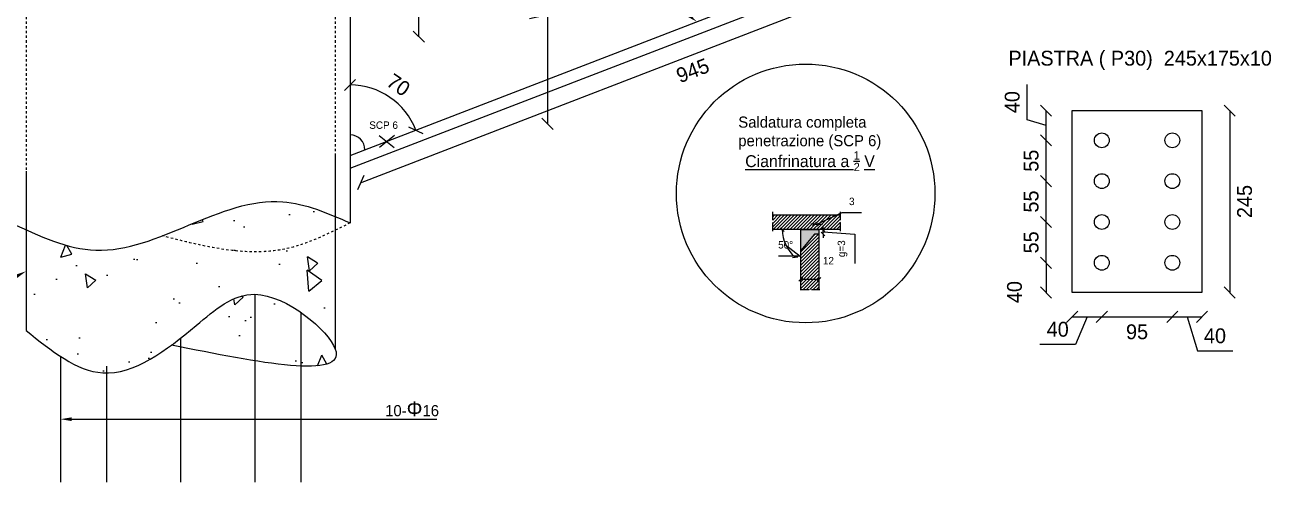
# Model space of a CAD drawing. Header units: millimetres. Extents: x -6949 to 549764, y -83146 to 127128.
# Drawn here: x 51475 to 53155, y -47430 to -46814 of the extents above; entities that cross this region are included whole.
import ezdxf
from ezdxf import colors
from ezdxf.entities.mleader import LeaderData, LeaderLine
from ezdxf.math import Vec2, Vec3

# ---------------------------------------------------------------- set-up
doc = ezdxf.new("R2010")
doc.units = ezdxf.units.MM
doc.linetypes.add('ACAD_ISO02W100', pattern=[15, 12, -3])
doc.linetypes.add('Tratto', pattern=[6.35, 3.175, -3.175])
for name, color, linetype, lineweight in [('armatura', 1, 'Continuous', 15), ('piastra', 6, 'Continuous', 18), ('S-BEAM', 5, 'Continuous', 18), ('S-COLS', 7, 'Continuous', 18), ('sezione', 1, 'ACAD_ISO02W100', 20), ('tratteggio', 253, 'Tratto', 15)]:
    doc.layers.add(name, color=color, linetype=linetype, lineweight=lineweight)
doc.layers.add('quote', color=7, linetype='Continuous', lineweight=5, true_color=0x383838)
doc.styles.get("Standard").update_dxf_attribs({"font": ''})
doc.styles.get('Standard').set_extended_font_data('Bahnschrift Light')
doc.dimstyles.new('per cianfrini', dxfattribs={"dimtxt": 10, "dimasz": 5, "dimexe": 0.18, "dimexo": 0.0625, "dimgap": 10, "dimtad": 2, "dimdec": 0, "dimlfac": 0.5, "dimzin": 0, "dimdsep": 46, "dimtxsty": 'Standard', "dimblk": 'OBLIQUE', "dimcen": 0, "dimse1": 1, "dimse2": 1, "dimadec": 0, "dimazin": 0, "dimtfac": 1, "dimtdec": 0, "dimtofl": 0, "dimtmove": 1, "dimatfit": 3, "dimfxl": 1, "dimtolj": 1, "dimtzin": 0, "dimarcsym": 1})
doc.dimstyles.new('Q 1_15', dxfattribs={"dimtxt": 20, "dimasz": 15, "dimexe": 0.18, "dimexo": 0.0625, "dimgap": 10, "dimtad": 2, "dimdec": 0, "dimzin": 0, "dimdsep": 46, "dimtxsty": 'Standard', "dimblk": 'OBLIQUE', "dimcen": 0, "dimse1": 1, "dimse2": 1, "dimadec": 0, "dimazin": 0, "dimtfac": 1, "dimtdec": 0, "dimtofl": 0, "dimtmove": 1, "dimatfit": 3, "dimfxl": 1, "dimtolj": 1, "dimtzin": 0, "dimarcsym": 1})
pattern_1 = [(45, (40512.652, -595.0322), (-2.24506403, 2.24506403), [])]

# ---------------------------------------------------------------- blocks, each defined once
blk = doc.blocks.new('_Oblique')
at = {"color": 0, "linetype": 'ByBlock', "lineweight": -2}
blk.add_line((-0.5, -0.5), (0.5, 0.5), dxfattribs=at)
blk = doc.blocks.new('*D944')
at = {"layer": 'Defpoints', "color": 0, "transparency": 16777216}
for p in [(52794.6, -46650.1), (52808.8, -46686.8), (51913.3, -46989.9)]:
    blk.add_point(p, dxfattribs=at)
at = {"layer": 'quote', "color": 0, "lineweight": -2, "transparency": 16777216}
blk.add_line((51927.4, -47026.6), (52808.8, -46686.8), dxfattribs=at)
at = {"layer": 'quote', "color": 0, "lineweight": -2, "transparency": 16777216, "xscale": 15, "yscale": 15, "zscale": 15}
for p, rotation in [((52808.8, -46686.8), 21.08194607007876), ((51927.4, -47026.6), 201.0819460700788)]:
    blk.add_blockref('_Oblique', p, dxfattribs=dict(at, rotation=rotation))
at = {"layer": 'quote', "color": 0, "transparency": 16777216, "insert": (52375.4, -46875.5), "char_height": 20, "attachment_point": 5, "rotation": 21.0819}
blk.add_mtext('\\A1;945', dxfattribs=at)
blk = doc.blocks.new('*D946')
at = {"layer": 'Defpoints', "color": 0, "transparency": 16777216}
for p in [(51912, -46467), (52004.6, -46466.7), (51913.3, -46830.1)]:
    blk.add_point(p, dxfattribs=at)
at = {"layer": 'quote', "color": 0, "lineweight": -2, "transparency": 16777216}
blk.add_line((52005.9, -46829.8), (52004.6, -46466.7), dxfattribs=at)
at = {"layer": 'quote', "color": 0, "lineweight": -2, "transparency": 16777216, "xscale": 15, "yscale": 15, "zscale": 15}
for p, rotation in [((52004.6, -46466.7), 90.20579353596455), ((52005.9, -46829.8), 270.2057935359646)]:
    blk.add_blockref('_Oblique', p, dxfattribs=dict(at, rotation=rotation))
at = {"layer": 'quote', "color": 0, "transparency": 16777216, "insert": (52025.5, -46648.2), "char_height": 20, "attachment_point": 5, "rotation": 270.2058}
blk.add_mtext('\\A1;363', dxfattribs=at)
blk = doc.blocks.new('*D1911')
at = {"layer": 'Defpoints', "color": 0, "transparency": 16777216}
for p in [(52538.9, -47089.8), (52538.9, -47095.8), (52551.1, -47089.8)]:
    blk.add_point(p, dxfattribs=at)
at = {"layer": 'quote', "color": 0, "lineweight": -2, "transparency": 16777216}
for p, q in [((52551.1, -47089.8), (52551.1, -47084.8)), ((52551.1, -47095.8), (52551.1, -47089.8)), ((52551.1, -47092.8), (52593.9, -47095.7)), ((52551.1, -47095.8), (52551.1, -47100.8)), ((52593.9, -47095.7), (52593.9, -47135.3))]:
    blk.add_line(p, q, dxfattribs=at)
at = {"layer": 'quote', "color": 0, "lineweight": -2, "transparency": 16777216, "xscale": 5, "yscale": 5, "zscale": 5}
for p, rotation in [((52551.1, -47089.8), 270), ((52551.1, -47095.8), 90)]:
    blk.add_blockref('_Oblique', p, dxfattribs=dict(at, rotation=rotation))
at = {"layer": 'quote', "color": 0, "transparency": 16777216, "insert": (52577.4, -47115.5), "char_height": 10, "attachment_point": 5, "rotation": 90}
blk.add_mtext('\\A1;g=3', dxfattribs=at)
blk = doc.blocks.new('*D1912')
at = {"layer": 'Defpoints', "color": 0, "transparency": 16777216}
for p in [(52483.3, -47089.8), (52539.6, -47095.8), (52574.7, -47089.8), (52504.1, -47116.4), (52521.2, -47117.7)]:
    blk.add_point(p, dxfattribs=at)
at = {"layer": 'quote', "color": 0, "lineweight": -2, "transparency": 16777216}
for p, q in [((52500.7, -47110.3), (52520.2, -47125.4)), ((52520.2, -47125.4), (52491.2, -47125.4))]:
    blk.add_line(p, q, dxfattribs=at)
blk.add_arc((52544.7, -47089.8), 48.5, 180, 230, dxfattribs=at)
at = {"layer": 'quote', "color": 0, "lineweight": -2, "transparency": 16777216, "xscale": 5, "yscale": 5, "zscale": 5}
for p, rotation in [((52496.2, -47089.8), 89.99999999999537), ((52513.5, -47126.9), 320.0000000000205)]:
    blk.add_blockref('_Oblique', p, dxfattribs=dict(at, rotation=rotation))
at = {"layer": 'quote', "color": 0, "transparency": 16777216, "insert": (52500.7, -47110.3), "char_height": 10, "attachment_point": 5}
blk.add_mtext('\\A1;50°', dxfattribs=at)
blk = doc.blocks.new('*D1913')
at = {"layer": 'Defpoints', "color": 0, "transparency": 16777216}
for p in [(52545.6, -47082.4), (52539.6, -47095.8), (52545.6, -47095.8)]:
    blk.add_point(p, dxfattribs=at)
at = {"layer": 'quote', "color": 0, "lineweight": -2, "transparency": 16777216}
for p, q in [((52542.6, -47082.4), (52577, -47066.9)), ((52577, -47066.9), (52602.8, -47066.9)), ((52539.6, -47082.4), (52534.6, -47082.4)), ((52539.6, -47082.4), (52545.6, -47082.4)), ((52545.6, -47082.4), (52550.6, -47082.4))]:
    blk.add_line(p, q, dxfattribs=at)
at = {"layer": 'quote', "color": 0, "lineweight": -2, "transparency": 16777216, "xscale": 5, "yscale": 5, "zscale": 5}
blk.add_blockref('_Oblique', (52539.6, -47082.4), dxfattribs=at)
at = {"layer": 'quote', "color": 0, "lineweight": -2, "transparency": 16777216, "xscale": 5, "yscale": 5, "zscale": 5, "rotation": 180}
blk.add_blockref('_Oblique', (52545.6, -47082.4), dxfattribs=at)
at = {"layer": 'quote', "color": 0, "transparency": 16777216, "insert": (52589.9, -47051.8), "char_height": 10, "attachment_point": 5}
blk.add_mtext('\\A1;3', dxfattribs=at)
blk = doc.blocks.new('*D1914')
at = {"layer": 'Defpoints', "color": 0, "transparency": 16777216}
for p in [(52521.2, -47156.9), (52521.2, -47170.6), (52545.6, -47170.6)]:
    blk.add_point(p, dxfattribs=at)
at = {"layer": 'quote', "color": 0, "lineweight": -2, "transparency": 16777216}
blk.add_line((52545.6, -47156.9), (52521.2, -47156.9), dxfattribs=at)
at = {"layer": 'quote', "color": 0, "lineweight": -2, "transparency": 16777216, "xscale": 5, "yscale": 5, "zscale": 5, "rotation": 180}
blk.add_blockref('_Oblique', (52521.2, -47156.9), dxfattribs=at)
at = {"layer": 'quote', "color": 0, "lineweight": -2, "transparency": 16777216, "xscale": 5, "yscale": 5, "zscale": 5}
blk.add_blockref('_Oblique', (52545.6, -47156.9), dxfattribs=at)
at = {"layer": 'quote', "color": 0, "transparency": 16777216, "insert": (52558.4, -47131.6), "char_height": 10, "attachment_point": 5}
blk.add_mtext('\\A1;12', dxfattribs=at)
blk = doc.blocks.new('*D1957')
at = {"layer": 'Defpoints', "color": 0, "transparency": 16777216}
for p in [(51913.3, -46460.1), (52794.6, -46650.1), (51981.5, -46923.9), (51913.3, -46989.9), (51913.3, -47080.7)]:
    blk.add_point(p, dxfattribs=at)
at = {"layer": 'quote', "color": 0, "lineweight": -2, "transparency": 16777216}
blk.add_arc((51913.3, -46989.9), 95, 21.0819, 90, dxfattribs=at)
at = {"layer": 'quote', "color": 0, "lineweight": -2, "transparency": 16777216, "xscale": 15, "yscale": 15, "zscale": 15}
for p, rotation in [((51913.3, -46895), 179.9999994725001), ((52001.9, -46955.8), 291.0819460700786)]:
    blk.add_blockref('_Oblique', p, dxfattribs=dict(at, rotation=rotation))
at = {"layer": 'quote', "color": 0, "transparency": 16777216, "insert": (51978.5, -46894.9), "char_height": 20, "attachment_point": 5, "rotation": 325.541}
blk.add_mtext('\\A1;70', dxfattribs=at)
blk = doc.blocks.new('*D1958')
at = {"layer": 'Defpoints', "color": 0, "transparency": 16777216}
for p in [(51929.3, -46482.5), (52024, -46947.2), (52179.5, -46947.2)]:
    blk.add_point(p, dxfattribs=at)
at = {"layer": 'quote', "color": 0, "lineweight": -2, "transparency": 16777216}
blk.add_line((52179.5, -46482.5), (52179.5, -46947.2), dxfattribs=at)
at = {"layer": 'quote', "color": 0, "lineweight": -2, "transparency": 16777216, "xscale": 15, "yscale": 15, "zscale": 15}
for p, rotation in [((52179.5, -46482.5), 90), ((52179.5, -46947.2), 270)]:
    blk.add_blockref('_Oblique', p, dxfattribs=dict(at, rotation=rotation))
at = {"layer": 'quote', "color": 0, "transparency": 16777216, "insert": (52199.6, -46714.9), "char_height": 20, "attachment_point": 5, "rotation": 90}
blk.add_mtext('\\A1;465', dxfattribs=at)
blk = doc.blocks.new('x')
at = {"layer": 'quote', "color": 1, "lineweight": 20}
for p, q in [((12519.8, -46826.5), (12540.1, -46842.9)), ((12540.6, -46826.5), (12520.3, -46842.9))]:
    blk.add_line(p, q, dxfattribs=at)
blk = doc.blocks.new('*D1971')
at = {"layer": 'Defpoints', "color": 0, "transparency": 16777216}
for p in [(52851.9, -47079.4), (52927.1, -47079.4), (52927.1, -47134.4)]:
    blk.add_point(p, dxfattribs=at)
at = {"layer": 'quote', "color": 0, "lineweight": -2, "transparency": 16777216}
blk.add_line((52851.9, -47134.4), (52851.9, -47079.4), dxfattribs=at)
at = {"layer": 'quote', "color": 0, "lineweight": -2, "transparency": 16777216, "xscale": 15, "yscale": 15, "zscale": 15}
for p, rotation in [((52851.9, -47079.4), 90), ((52851.9, -47134.4), 270)]:
    blk.add_blockref('_Oblique', p, dxfattribs=dict(at, rotation=rotation))
at = {"layer": 'quote', "color": 0, "transparency": 16777216, "insert": (52831.8, -47106.9), "char_height": 20, "attachment_point": 5, "rotation": 90}
blk.add_mtext('\\A1;55', dxfattribs=at)
blk = doc.blocks.new('*D1972')
at = {"layer": 'Defpoints', "color": 0, "transparency": 16777216}
for p in [(52851.9, -47024.4), (52927.1, -47024.4), (52927.1, -47079.4)]:
    blk.add_point(p, dxfattribs=at)
at = {"layer": 'quote', "color": 0, "lineweight": -2, "transparency": 16777216}
blk.add_line((52851.9, -47079.4), (52851.9, -47024.4), dxfattribs=at)
at = {"layer": 'quote', "color": 0, "lineweight": -2, "transparency": 16777216, "xscale": 15, "yscale": 15, "zscale": 15}
for p, rotation in [((52851.9, -47024.4), 90), ((52851.9, -47079.4), 270)]:
    blk.add_blockref('_Oblique', p, dxfattribs=dict(at, rotation=rotation))
at = {"layer": 'quote', "color": 0, "transparency": 16777216, "insert": (52831.8, -47051.9), "char_height": 20, "attachment_point": 5, "rotation": 90}
blk.add_mtext('\\A1;55', dxfattribs=at)
blk = doc.blocks.new('*D1973')
at = {"layer": 'Defpoints', "color": 0, "transparency": 16777216}
for p in [(52851.9, -46969.4), (52927.1, -46969.4), (52927.1, -47024.4)]:
    blk.add_point(p, dxfattribs=at)
at = {"layer": 'quote', "color": 0, "lineweight": -2, "transparency": 16777216}
blk.add_line((52851.9, -47024.4), (52851.9, -46969.4), dxfattribs=at)
at = {"layer": 'quote', "color": 0, "lineweight": -2, "transparency": 16777216, "xscale": 15, "yscale": 15, "zscale": 15}
for p, rotation in [((52851.9, -46969.4), 90), ((52851.9, -47024.4), 270)]:
    blk.add_blockref('_Oblique', p, dxfattribs=dict(at, rotation=rotation))
at = {"layer": 'quote', "color": 0, "transparency": 16777216, "insert": (52831.8, -46996.9), "char_height": 20, "attachment_point": 5, "rotation": 90}
blk.add_mtext('\\A1;55', dxfattribs=at)
blk = doc.blocks.new('*D1974')
at = {"layer": 'Defpoints', "color": 0, "transparency": 16777216}
for p in [(52851.9, -46929.4), (52887.1, -46929.4), (52927.1, -46969.4)]:
    blk.add_point(p, dxfattribs=at)
at = {"layer": 'quote', "color": 0, "lineweight": -2, "transparency": 16777216}
for p, q in [((52826.5, -46941.8), (52826.5, -46894.1)), ((52851.9, -46969.4), (52851.9, -46929.4)), ((52851.9, -46949.4), (52826.5, -46941.8))]:
    blk.add_line(p, q, dxfattribs=at)
at = {"layer": 'quote', "color": 0, "lineweight": -2, "transparency": 16777216, "xscale": 15, "yscale": 15, "zscale": 15}
for p, rotation in [((52851.9, -46929.4), 90), ((52851.9, -46969.4), 270)]:
    blk.add_blockref('_Oblique', p, dxfattribs=dict(at, rotation=rotation))
at = {"layer": 'quote', "color": 0, "transparency": 16777216, "insert": (52806.3, -46918), "char_height": 20, "attachment_point": 5, "rotation": 90}
blk.add_mtext('\\A1;40', dxfattribs=at)
blk = doc.blocks.new('*D1975')
at = {"layer": 'Defpoints', "color": 0, "transparency": 16777216}
for p in [(52927.1, -47134.4), (52851.9, -47174.4), (52887.1, -47174.4)]:
    blk.add_point(p, dxfattribs=at)
at = {"layer": 'quote', "color": 0, "lineweight": -2, "transparency": 16777216}
blk.add_line((52851.9, -47134.4), (52851.9, -47174.4), dxfattribs=at)
at = {"layer": 'quote', "color": 0, "lineweight": -2, "transparency": 16777216, "xscale": 15, "yscale": 15, "zscale": 15}
for p, rotation in [((52851.9, -47134.4), 90), ((52851.9, -47174.4), 270)]:
    blk.add_blockref('_Oblique', p, dxfattribs=dict(at, rotation=rotation))
at = {"layer": 'quote', "color": 0, "transparency": 16777216, "insert": (52809.4, -47173.9), "char_height": 20, "attachment_point": 5, "rotation": 90}
blk.add_mtext('\\A1;40', dxfattribs=at)
blk = doc.blocks.new('*D1970')
at = {"layer": 'Defpoints', "color": 0, "transparency": 16777216}
for p in [(52927.1, -47134.4), (52887.1, -47174.4), (52927.1, -47207.3)]:
    blk.add_point(p, dxfattribs=at)
at = {"layer": 'quote', "color": 0, "lineweight": -2, "transparency": 16777216}
for p, q in [((52887.1, -47207.3), (52927.1, -47207.3)), ((52907.1, -47207.3), (52891.4, -47244.3)), ((52891.4, -47244.3), (52843.7, -47244.3))]:
    blk.add_line(p, q, dxfattribs=at)
at = {"layer": 'quote', "color": 0, "lineweight": -2, "transparency": 16777216, "xscale": 15, "yscale": 15, "zscale": 15, "rotation": 180}
blk.add_blockref('_Oblique', (52887.1, -47207.3), dxfattribs=at)
at = {"layer": 'quote', "color": 0, "lineweight": -2, "transparency": 16777216, "xscale": 15, "yscale": 15, "zscale": 15}
blk.add_blockref('_Oblique', (52927.1, -47207.3), dxfattribs=at)
at = {"layer": 'quote', "color": 0, "transparency": 16777216, "insert": (52867.6, -47224.1), "char_height": 20, "attachment_point": 5}
blk.add_mtext('\\A1;40', dxfattribs=at)
blk = doc.blocks.new('*D1976')
at = {"layer": 'Defpoints', "color": 0, "transparency": 16777216}
for p in [(52927.1, -47134.4), (53022.1, -47134.4), (53022.1, -47207.3)]:
    blk.add_point(p, dxfattribs=at)
at = {"layer": 'quote', "color": 0, "lineweight": -2, "transparency": 16777216}
blk.add_line((52927.1, -47207.3), (53022.1, -47207.3), dxfattribs=at)
at = {"layer": 'quote', "color": 0, "lineweight": -2, "transparency": 16777216, "xscale": 15, "yscale": 15, "zscale": 15, "rotation": 180}
blk.add_blockref('_Oblique', (52927.1, -47207.3), dxfattribs=at)
at = {"layer": 'quote', "color": 0, "lineweight": -2, "transparency": 16777216, "xscale": 15, "yscale": 15, "zscale": 15}
blk.add_blockref('_Oblique', (53022.1, -47207.3), dxfattribs=at)
at = {"layer": 'quote', "color": 0, "transparency": 16777216, "insert": (52974.6, -47227.5), "char_height": 20, "attachment_point": 5}
blk.add_mtext('\\A1;95', dxfattribs=at)
blk = doc.blocks.new('*D1977')
at = {"layer": 'Defpoints', "color": 0, "transparency": 16777216}
for p in [(53022.1, -47134.4), (53062.1, -47174.4), (53062.1, -47207.3)]:
    blk.add_point(p, dxfattribs=at)
at = {"layer": 'quote', "color": 0, "lineweight": -2, "transparency": 16777216}
for p, q in [((53022.1, -47207.3), (53062.1, -47207.3)), ((53042.1, -47207.3), (53055.9, -47253.1)), ((53055.9, -47253.1), (53103.6, -47253.1))]:
    blk.add_line(p, q, dxfattribs=at)
at = {"layer": 'quote', "color": 0, "lineweight": -2, "transparency": 16777216, "xscale": 15, "yscale": 15, "zscale": 15, "rotation": 180}
blk.add_blockref('_Oblique', (53022.1, -47207.3), dxfattribs=at)
at = {"layer": 'quote', "color": 0, "lineweight": -2, "transparency": 16777216, "xscale": 15, "yscale": 15, "zscale": 15}
blk.add_blockref('_Oblique', (53062.1, -47207.3), dxfattribs=at)
at = {"layer": 'quote', "color": 0, "transparency": 16777216, "insert": (53079.7, -47232.9), "char_height": 20, "attachment_point": 5}
blk.add_mtext('\\A1;40', dxfattribs=at)
blk = doc.blocks.new('*D1978')
at = {"layer": 'Defpoints', "color": 0, "transparency": 16777216}
for p in [(53062.1, -46929.4), (53062.1, -47174.4), (53099.5, -47174.4)]:
    blk.add_point(p, dxfattribs=at)
at = {"layer": 'quote', "color": 0, "lineweight": -2, "transparency": 16777216}
blk.add_line((53099.5, -46929.4), (53099.5, -47174.4), dxfattribs=at)
at = {"layer": 'quote', "color": 0, "lineweight": -2, "transparency": 16777216, "xscale": 15, "yscale": 15, "zscale": 15}
for p, rotation in [((53099.5, -46929.4), 90), ((53099.5, -47174.4), 270)]:
    blk.add_blockref('_Oblique', p, dxfattribs=dict(at, rotation=rotation))
at = {"layer": 'quote', "color": 0, "transparency": 16777216, "insert": (53119.7, -47051.9), "char_height": 20, "attachment_point": 5, "rotation": 90}
blk.add_mtext('\\A1;245', dxfattribs=at)

msp = doc.modelspace()

# ---------------------------------------------------------------- hatches: boundary and pattern name
h = msp.add_hatch()
h.set_pattern_fill('AR-CONC', color=256, angle=48)
edge = h.paths.add_edge_path()
edge.add_spline(control_points=[(51893.3, -47090.6), (51870.9, -47101.4), (51797.2, -47133.1), (51716.4, -47112.5), (51660.2, -47098.2)], knot_values=[21.801139, 21.801139, 21.801139, 21.801139, 94.84451, 260.815544, 260.815544, 260.815544, 260.815544], degree=3, periodic=0)
edge.add_spline(control_points=[(51660.2, -47098.2), (51630.1, -47109.7), (51568.2, -47128), (51507.5, -47104.2), (51476.3, -47090)], knot_values=[21.09983, 21.09983, 21.09983, 21.09983, 114.133121, 212.827969, 212.827969, 212.827969, 212.827969], degree=3, periodic=0)
edge.add_line((51476.3, -47090), (51476.3, -47225.6))
edge.add_spline(control_points=[(51476.3, -47225.6), (51491.7, -47238), (51507.1, -47250.3), (51522.6, -47260.4)], knot_values=[0, 0, 0, 0, 53.419193, 53.419193, 53.419193, 53.419193], degree=3, periodic=0)
edge.add_spline(control_points=[(51522.6, -47260.4), (51541.4, -47272.6), (51562, -47282.1), (51582.9, -47282.8), (51584.6, -47282.8)], knot_values=[53.419193, 53.419193, 53.419193, 53.419193, 118.117284, 123.553186, 123.553186, 123.553186, 123.553186], degree=3, periodic=0)
edge.add_spline(control_points=[(51584.6, -47282.8), (51584.6, -47282.8), (51584.6, -47282.8), (51584.6, -47282.8)], knot_values=[123.553186, 123.553186, 123.553186, 123.553186, 123.571311, 123.571311, 123.571311, 123.571311], degree=3, periodic=0)
edge.add_spline(control_points=[(51584.6, -47282.8), (51618, -47282.9), (51652.2, -47261.4), (51684.8, -47235.9)], knot_values=[123.571311, 123.571311, 123.571311, 123.571311, 235.148749, 235.148749, 235.148749, 235.148749], degree=3, periodic=0)
edge.add_spline(control_points=[(51684.8, -47235.9), (51691.9, -47230.4), (51724.7, -47203.4), (51755.2, -47176.2), (51785, -47176.9), (51785, -47176.9)], knot_values=[235.148749, 235.148749, 235.148749, 235.148749, 259.466462, 348.963017, 349.13403, 349.13403, 349.13403, 349.13403], degree=3, periodic=0)
edge.add_spline(control_points=[(51785, -47176.9), (51805, -47177.3), (51827.5, -47187.7), (51846.9, -47201.1)], knot_values=[349.13403, 349.13403, 349.13403, 349.13403, 409.222106, 409.222106, 409.222106, 409.222106], degree=3, periodic=0)
edge.add_spline(control_points=[(51846.9, -47201.1), (51869.9, -47217), (51888.4, -47237.3), (51893.3, -47250.8)], knot_values=[409.222106, 409.222106, 409.222106, 409.222106, 480.202566, 480.202566, 480.202566, 480.202566], degree=3, periodic=0)
edge.add_line((51893.3, -47250.8), (51893.3, -47090.6))
edge = h.paths.add_edge_path()
edge.add_spline(control_points=[(51893.3, -47072.1), (51869.8, -47062.3), (51793, -47035), (51714.4, -47077.4), (51660.2, -47098.2)], knot_values=[212.827969, 212.827969, 212.827969, 212.827969, 287.003703, 454.511818, 454.511818, 454.511818, 454.511818], degree=3, periodic=0)
edge.add_spline(control_points=[(51660.2, -47098.2), (51716.4, -47112.5), (51797.2, -47133.1), (51870.9, -47101.4), (51893.3, -47090.6)], knot_values=[21.801139, 21.801139, 21.801139, 21.801139, 187.772173, 260.815544, 260.815544, 260.815544, 260.815544], degree=3, periodic=0)
edge.add_line((51893.3, -47090.6), (51893.3, -47072.1))
h = msp.add_hatch()
h.set_pattern_fill('AR-CONC', color=256, angle=48)
h.set_pattern_definition([(98, (34155.68, 8086.89), (133.7504, 124.72426), [19.05, -209.55]), (43, (34155.68, 8086.9), (-165.56536, 101.651), [15.24, -167.6406]), (148.45144, (34166.83, 8097.29), (-31.81497, 226.3753), [16.19, -178.09024]), (94.1842, (34117.93, 8120.88), (212.6308, 173.3192), [28.575, -314.325]), (144.63556, (34135.65, 8135.33), (-25.0191, 341.986), [24.285, -267.1356]), (39.18415, (34117.93, 8120.88), (-25.0191, 341.986), [22.86, -251.4597]), (69, (34144.36, 8131.26), (177.4477, 44.24268), [19.05, -209.55]), (14, (34144.36, 8131.26), (-95.5247, 169.17366), [15.24, -167.64]), (119.45145, (34159.15, 8134.95), (81.923, 213.41634), [16.19, -178.08994]), (85.5, (34155.68, 8086.89), (-60.76996, 58.873644), [0, -165.608, 0, -170.18, 0, -168.275]), (55.5, (34155.68, 8086.89), (-29.7376, 116.69058), [0, -97.028, 0, -161.798, 0, -64.135]), (15.5, (34117.78, 8044.8), (94.9851, 96.93017), [0, -63.5, 0, -198.12, 0, -262.89]), (5.5, (34100.79, 8025.92), (80.2222, 127.09508), [0, -82.55, 0, -131.572, 0, -186.69])])
edge = h.paths.add_edge_path()
edge.add_spline(control_points=[(51737.5, -47193.7), (51752.3, -47183.6), (51778.3, -47171.6), (51810, -47181), (51822.7, -47187)], knot_values=[296.943431, 296.943431, 296.943431, 296.943431, 348.963017, 385.423919, 385.423919, 385.423919, 385.423919], degree=3, periodic=0)
edge.add_line((51822.7, -47187), (51822.7, -47271.7))
edge.add_spline(control_points=[(51822.7, -47271.7), (51798, -47269), (51768.7, -47264), (51737.5, -47258.1)], knot_values=[599.118576, 599.118576, 599.118576, 599.118576, 659.961978, 659.961978, 659.961978, 659.961978], degree=3, periodic=0)
edge.add_line((51737.5, -47258.1), (51737.5, -47193.7))
edge = h.paths.add_edge_path()
edge.add_spline(control_points=[(51822.7, -47187), (51834.1, -47192.4), (51845.3, -47199.5), (51855.3, -47207.3)], knot_values=[385.423919, 385.423919, 385.423919, 385.423919, 418.092894, 418.092894, 418.092894, 418.092894], degree=3, periodic=0)
edge.add_line((51855.3, -47207.3), (51855.3, -47273.8))
edge.add_spline(control_points=[(51855.3, -47273.8), (51845.8, -47273.7), (51834.8, -47273), (51822.7, -47271.7)], knot_values=[569.345924, 569.345924, 569.345924, 569.345924, 599.118576, 599.118576, 599.118576, 599.118576], degree=3, periodic=0)
edge.add_line((51822.7, -47271.7), (51822.7, -47187))
edge = h.paths.add_edge_path()
edge.add_spline(control_points=[(51855.3, -47207.3), (51874.3, -47222), (51910.2, -47263.4), (51883.8, -47273.9), (51855.3, -47273.8)], knot_values=[418.092894, 418.092894, 418.092894, 418.092894, 480.202566, 569.345924, 569.345924, 569.345924, 569.345924], degree=3, periodic=0)
edge.add_line((51855.3, -47273.8), (51855.3, -47207.3))
edge = h.paths.add_edge_path()
edge.add_spline(control_points=[(51737.5, -47258.1), (51716.4, -47254.1), (51694.5, -47249.7), (51672.5, -47245.3)], knot_values=[659.961978, 659.961978, 659.961978, 659.961978, 701.048652, 701.048652, 701.048652, 701.048652], degree=3, periodic=0)
edge.add_spline(control_points=[(51476.3, -47225.6), (51510.4, -47253), (51585.2, -47313.1), (51677.3, -47243.6), (51726.8, -47201.1), (51737.5, -47193.7)], knot_values=[0, 0, 0, 0, 118.117284, 259.466462, 296.943431, 296.943431, 296.943431, 296.943431], degree=3, periodic=0)
edge.add_line((51737.5, -47193.7), (51737.5, -47258.1))
at = {"layer": 'quote', "true_color": 0xc7c8ca}
h = msp.add_hatch(dxfattribs=at)
h.set_pattern_fill('ANSI31', color=9)
h.set_pattern_definition(pattern_1)
h.paths.add_polyline_path([(52574.7, -47069.8), (52574.7, -47089.8), (52483.3, -47089.8), (52483.3, -47069.8)])
at = {"layer": 'quote'}
h = msp.add_hatch(color=0, dxfattribs=at)
h.dxf.hatch_style = 1
h.paths.add_polyline_path([(52521.2, -47089.8), (52545.6, -47089.8), (52545.6, -47095.8), (52539.6, -47095.8), (52521.2, -47117.7)])
at = {"layer": 'quote', "true_color": 0xc7c8ca}
h = msp.add_hatch(dxfattribs=at)
h.set_pattern_fill('ANSI31', color=9)
h.set_pattern_definition(pattern_1)
h.paths.add_polyline_path([(52545.6, -47170.6), (52521.2, -47170.6), (52521.2, -47126.6), (52521.2, -47117.7), (52539.6, -47095.8), (52545.6, -47095.8)])

# ---------------------------------------------------------------- linework, layer by layer
for points in [[(51893.3, -46987.5), (51893.3, -47250.8)], [(51476.3, -47010.9), (51476.3, -47225.6)]]:
    msp.add_lwpolyline(points)
msp.add_spline([(51476.3, -47225.6), (51579.7, -47282.7), (51705.8, -47218.9), (51784.8, -47176.9), (51893.3, -47250.8), (51672.5, -47245.3)], degree=3)
at = {"layer": 'armatura'}
for points in [[(51785, -47176.9), (51785, -47429.8)], [(51846.9, -47201.1), (51846.9, -47429.8)], [(51684.8, -47235.9), (51684.8, -47429.8)], [(51522.6, -47260.4), (51522.6, -47429.8)], [(51584.6, -47273.9), (51584.6, -47429.8)], [(51584.6, -47282.8), (51584.6, -47429.8)]]:
    msp.add_lwpolyline(points, dxfattribs=at)
at = {"layer": 'piastra'}
msp.add_line((51913.3, -47007.1), (52800.4, -46665.1), dxfattribs=at)
msp.add_lwpolyline([(51913.3, -46989.9), (52794.6, -46650.1), (52794.6, -46476.1), (51933.3, -46476.1, -0.284549), (51913.3, -46490.1), (51913.3, -46989.9)], format="xyb", dxfattribs=at)
msp.add_lwpolyline([(52887.1, -46929.4), (53062.1, -46929.4), (53062.1, -47174.4), (52887.1, -47174.4)], close=True, dxfattribs=at)
for centre in [(52927.1, -46969.4), (53022.1, -46969.4), (52927.1, -47024.4), (53022.1, -47024.4), (52927.1, -47079.4), (53022.1, -47079.4), (52927.1, -47134.4), (53022.1, -47134.4)]:
    msp.add_circle(centre, 10, dxfattribs=at)
msp.add_arc((51913.3, -46982.2), 20, 0, 90, dxfattribs=at)
at = {"layer": 'quote'}
msp.add_circle((52527.7, -47041), 174.3, dxfattribs=at)
at = {"layer": 'S-BEAM'}
for points in [[(52483.3, -47069.8), (52483.3, -47069.8), (52574.7, -47069.8)], [(52574.7, -47089.8), (52483.3, -47089.8)], [(52521.2, -47170.6), (52521.2, -47089.8), (52545.6, -47089.8), (52545.6, -47170.6)], [(52539.6, -47095.8), (52521.2, -47117.7)], [(52545.6, -47089.8), (52545.6, -47095.8), (52539.6, -47095.8)]]:
    msp.add_lwpolyline(points, dxfattribs=at)
at = {"layer": 'S-COLS'}
msp.add_lwpolyline([(51913.3, -46460.1), (51913.3, -47080.7)], dxfattribs=at)
msp.add_spline([(51456.3, -47080.7), (51570.3, -47117.5), (51822.5, -47052.1), (51913.3, -47080.7)], degree=3, dxfattribs=at)
at = {"layer": 'sezione'}
for points in [[(52483.3, -47092), (52483.3, -47065.8)], [(52574.7, -47092), (52574.7, -47065.8)], [(52520.4, -47170.6), (52546.7, -47170.6)]]:
    msp.add_lwpolyline(points, dxfattribs=at)
at = {"layer": 'tratteggio'}
for points in [[(51476.3, -46460.1), (51476.3, -47011.2)], [(51893.3, -46460.1), (51893.3, -46993.3)]]:
    msp.add_lwpolyline(points, dxfattribs=at)
msp.add_spline([(51913.3, -47080.7), (51825.2, -47115.9), (51660.2, -47098.2)], degree=3, dxfattribs=at)

# ---------------------------------------------------------------- block references
at = {"layer": 'quote'}
msp.add_blockref('x', (39432.5, -136.3), dxfattribs=at)

# ---------------------------------------------------------------- texts
at = {"insert": (52801.1, -46848.8), "char_height": 20, "attachment_point": 1}
msp.add_mtext_dynamic_manual_height_columns('{\\fBahnschrift Light|b0|i0|c0|p34;PIASTRA ( P30)  245x175x10}', width=505.54, gutter_width=1, heights=[0], dxfattribs=at)
at = {"layer": 'quote', "color": 0, "insert": (52436.8, -46937.4), "char_height": 15, "attachment_point": 1}
msp.add_mtext_dynamic_manual_height_columns('Saldatura completa penetrazione (SCP 6)', width=219.466, gutter_width=1, heights=[0], dxfattribs=at)
at = {"layer": 'quote', "color": 1, "insert": (51939.2, -46944), "char_height": 10, "attachment_point": 1}
msp.add_mtext_dynamic_manual_height_columns('SCP 6', width=110.555, gutter_width=1, heights=[0], dxfattribs=at)
at = {"layer": 'quote', "insert": (52441.9, -46984.1), "char_height": 16, "attachment_point": 1}
msp.add_mtext_dynamic_manual_height_columns('\\A1;\\pxqc;{\\LCianfrinatura a \\H0.7x;\\S1/2;\\H1.42857x; V}', width=183.312, gutter_width=2, heights=[0], dxfattribs=at)

# ---------------------------------------------------------------- dimensions: what is measured, and where the dimension line sits
at = {"layer": 'quote'}
dim = msp.add_angular_dim_2l(base=(51981.5, -46923.9), line1=((51913.3, -46460.1), (51913.3, -47080.7)), line2=((51913.3, -46989.9), (52794.6, -46650.1)), text='70', dimstyle='Q 1_15', dxfattribs=at)
dim.commit()
dim.dimension.update_dxf_attribs({"geometry": '*D1957', "text_midpoint": (51978.5, -46894.9)})
for p1, p2, distance, picture, middle in [((51913.3, -46830.1), (51912, -46467), -92.6, '*D946', (52025.5, -46648.2)), ((51913.3, -46989.9), (52794.6, -46650.1), -39.3, '*D944', (52375.4, -46875.5))]:
    dim = msp.add_aligned_dim(p1=p1, p2=p2, distance=distance, dimstyle='Q 1_15', dxfattribs=at)
    dim.commit()
    dim.dimension.update_dxf_attribs({"geometry": picture, "text_midpoint": middle})
for base, p1, p2, picture, middle in [((52179.5, -46947.2), (51929.3, -46482.5), (52024, -46947.2), '*D1958', (52199.6, -46714.9)), ((52851.9, -46929.4), (52927.1, -46969.4), (52887.1, -46929.4), '*D1974', (52806.3, -46931.8)), ((53099.5, -47174.4), (53062.1, -46929.4), (53062.1, -47174.4), '*D1978', (53119.7, -47051.9)), ((52851.9, -46969.4), (52927.1, -47024.4), (52927.1, -46969.4), '*D1973', (52831.8, -46996.9)), ((52851.9, -47024.4), (52927.1, -47079.4), (52927.1, -47024.4), '*D1972', (52831.8, -47051.9)), ((52851.9, -47079.4), (52927.1, -47134.4), (52927.1, -47079.4), '*D1971', (52831.8, -47106.9))]:
    dim = msp.add_linear_dim(base=base, p1=p1, p2=p2, angle=90, dimstyle='Q 1_15', dxfattribs=at)
    dim.commit()
    dim.dimension.update_dxf_attribs({"geometry": picture, "text_midpoint": middle})
for base, p1, p2, dimstyle, picture, middle in [((52545.6, -47082.4), (52539.6, -47095.8), (52545.6, -47095.8), 'per cianfrini', '*D1913', (52587, -47066.9)), ((52521.2, -47156.9), (52545.6, -47170.6), (52521.2, -47170.6), 'per cianfrini', '*D1914', (52558.4, -47146.7)), ((52927.1, -47207.3), (52887.1, -47174.4), (52927.1, -47134.4), 'Q 1_15', '*D1970', (52881.4, -47244.3))]:
    dim = msp.add_linear_dim(base=base, p1=p1, p2=p2, dimstyle=dimstyle, dxfattribs=at)
    dim.commit()
    dim.dimension.update_dxf_attribs({"geometry": picture, "text_midpoint": middle, "dimtype": 160})
dim = msp.add_angular_dim_2l(base=(52504.1, -47116.4), line1=((52574.7, -47089.8), (52483.3, -47089.8)), line2=((52539.6, -47095.8), (52521.2, -47117.7)), dimstyle='per cianfrini', dxfattribs=at)
dim.commit()
dim.dimension.update_dxf_attribs({"geometry": '*D1912', "text_midpoint": (52500.7, -47110.3), "dimtype": 162})
dim = msp.add_linear_dim(base=(52551.1, -47089.8), p1=(52538.9, -47095.8), p2=(52538.9, -47089.8), angle=270, text='g=<>', dimstyle='per cianfrini', dxfattribs=at)
dim.commit()
dim.dimension.update_dxf_attribs({"geometry": '*D1911', "text_midpoint": (52593.9, -47105.7), "dimtype": 160})
dim = msp.add_linear_dim(base=(52851.9, -47174.4), p1=(52927.1, -47134.4), p2=(52887.1, -47174.4), angle=90, dimstyle='Q 1_15', dxfattribs=at)
dim.commit()
dim.dimension.update_dxf_attribs({"geometry": '*D1975', "text_midpoint": (52829.6, -47173.9), "dimtype": 160})
for base, p1, p2, picture, middle in [((53022.1, -47207.3), (52927.1, -47134.4), (53022.1, -47134.4), '*D1976', (52974.6, -47227.5)), ((53062.1, -47207.3), (53022.1, -47134.4), (53062.1, -47174.4), '*D1977', (53065.9, -47232.9))]:
    dim = msp.add_linear_dim(base=base, p1=p1, p2=p2, dimstyle='Q 1_15', dxfattribs=at)
    dim.commit()
    dim.dimension.update_dxf_attribs({"geometry": picture, "text_midpoint": middle})

# ---------------------------------------------------------------- leaders
ml = msp.add_multileader_mtext('Standard', dxfattribs=at)
ml.set_content('PIASTRA (P27)', color=256)
ml.set_leader_properties()
ml.build(insert=Vec2(0, 0))
ml.multileader.update_dxf_attribs({"text_left_attachment_type": 5, "text_right_attachment_type": 6, "dogleg_length": 30, "arrow_head_size": 15})
ctx = ml.context
ctx.base_point, ctx.char_height, ctx.arrow_head_size, ctx.landing_gap_size, ctx.plane_origin, ctx.plane_x_axis, ctx.plane_y_axis = Vec3(52150.3, -46808.4), 15, 15, 10, Vec3(52402.9, -46829.2), Vec3(0.977266, 0.212016), Vec3(-0.212016, 0.977266)
ctx.left_attachment, ctx.right_attachment, ctx.text_align_type = 5, 6, 2
notes = []
notes.append((ctx, [(0, (1, 1, 0), (52328, -46768.2), (-0.977266, -0.212016), 30, [(0, [(52380.8, -46809.7)], 0, [])])]))
ctx.mtext.insert, ctx.mtext.text_direction, ctx.mtext.rotation, ctx.mtext.alignment, ctx.mtext.flow_direction = Vec3(52285.1, -46758.9), Vec3(0.977266, 0.212016), 0.213637, 3, 5
ml = msp.add_multileader_mtext('Standard', dxfattribs=at)
ml.set_content('CLS 25/30', color=256)
ml.set_leader_properties()
ml.build(insert=Vec2(0, 0))
ml.multileader.update_dxf_attribs({"text_left_attachment_type": 5, "text_right_attachment_type": 6, "dogleg_length": 30, "arrow_head_size": 15})
ctx = ml.context
ctx.base_point, ctx.char_height, ctx.arrow_head_size, ctx.landing_gap_size, ctx.plane_origin, ctx.plane_x_axis, ctx.plane_y_axis = Vec3(51409.2, -47323.4), 15, 15, 10, Vec3(51500, -47128.4), Vec3(0, 1), Vec3(-1, 0)
ctx.left_attachment, ctx.right_attachment, ctx.text_align_type = 5, 6, 2
notes.append((ctx, [(0, (1, 1, 0), (51407.4, -47181.5), (0, -1), 30, [(0, [(51476.3, -47145.9)], 0, [])])]))
ctx.mtext.insert, ctx.mtext.text_direction, ctx.mtext.rotation, ctx.mtext.alignment, ctx.mtext.flow_direction = Vec3(51389.4, -47221.5), Vec3(0, 1), 1.570796, 3, 5
ml = msp.add_multileader_mtext('Standard', dxfattribs=at)
ml.set_content('10-{\\Fgreeks|c0;\\H1.33333x;Φ\\H0.75x;16}', color=256)
ml.set_leader_properties()
ml.build(insert=Vec2(0, 0))
ml.multileader.update_dxf_attribs({"text_left_attachment_type": 5, "text_right_attachment_type": 6, "dogleg_length": 30, "arrow_head_size": 15})
ctx = ml.context
ctx.base_point, ctx.char_height, ctx.arrow_head_size, ctx.landing_gap_size, ctx.plane_origin = Vec3(51950.6, -47345.1), 15, 15, 10, Vec3(51509.7, -47574)
ctx.left_attachment, ctx.right_attachment = 5, 6
notes.append((ctx, [(1, (1, 1, 0), (51886.4, -47345.1), (1, 0), 64.2, [(5, [(51522.6, -47345.1), (51584.6, -47345.1), (51684.8, -47345.1), (51785, -47345.1), (51785, -47345.1), (51846.9, -47345.1)], 0, [])])]))
ctx.mtext.insert, ctx.mtext.flow_direction = Vec3(51960.6, -47321.1), 5
for ctx, leaders in notes:
    for number, flags, end, landing, length, lines in leaders:
        leader = LeaderData()
        leader.index, (leader.has_last_leader_line, leader.has_dogleg_vector, leader.attachment_direction) = number, flags
        leader.last_leader_point, leader.dogleg_vector, leader.dogleg_length = Vec3(end), Vec3(landing), length
        for number, points, colour, breaks in lines:
            line = LeaderLine()
            line.index, line.vertices, line.color, line.breaks = number, Vec3.list(points), colors.encode_raw_color(colour), breaks
            leader.lines.append(line)
        ctx.leaders.append(leader)

doc.saveas('drawing.dxf')
